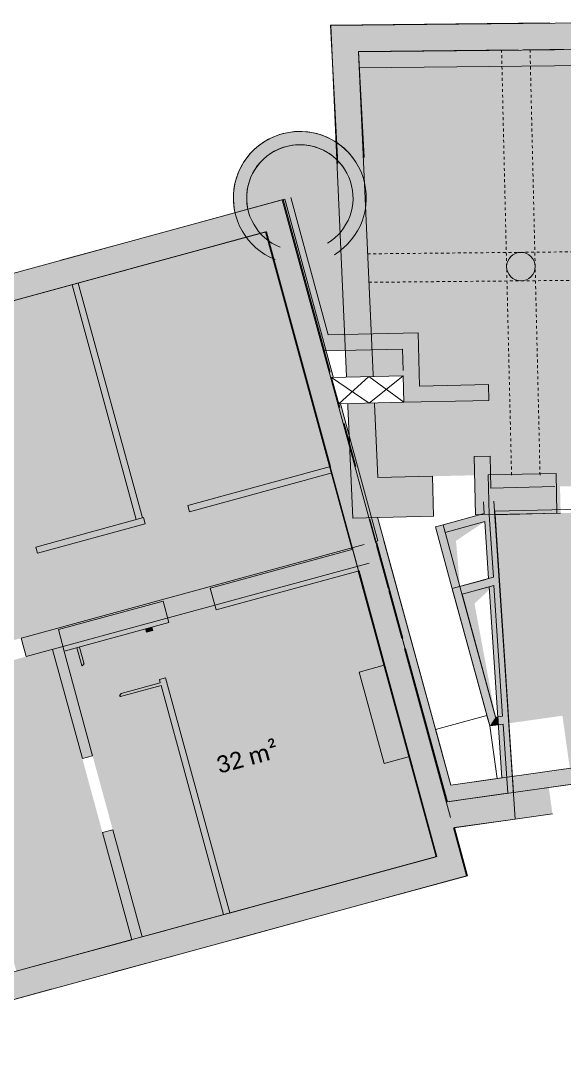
# Model space of a CAD drawing. Header units: centimetres. Extents: x 10777404 to 11746451, y 12092156 to 13482747.
# Drawn here: x 11707503 to 11708525, y 12097641 to 12099575 of the extents above; entities that cross this region are included whole.
import ezdxf

# ---------------------------------------------------------------- set-up
doc = ezdxf.new("R2010")
doc.units = ezdxf.units.CM
doc.header["$LTSCALE"] = 5
doc.linetypes.add('Lijnpatroon-1', pattern=[2.12, 1.06, -1.06])
doc.linetypes.add('Lijnpatroon-11', pattern=[1.058074951171875, 0.70538330078125, -0.352691650390625])
for name, color, linetype, lineweight in [('_Nieuw-2 aanzicht', 7, 'Continuous', 5), ('Bestaand-4 massa', 7, 'Continuous', 5), ('Lijnen-schaduw', 7, 'Lijnpatroon-11', 5), ('Maatlijnen', 7, 'Continuous', 5), ('Tekst-ruimtelabel', 7, 'Lijnpatroon-11', 13)]:
    doc.layers.add(name, color=color, linetype=linetype, lineweight=lineweight)
for name, color, linetype, lineweight, true_color in [('_Nieuw-4 massa', 7, 'Continuous', 5, 0x324a9a), ('Bestaand-1 stippelijn', 7, 'Lijnpatroon-1', 5, 0x5d5d5d), ('Oppervlakte-netto', 5, 'Continuous', 5, 0x0000ff)]:
    doc.layers.add(name, color=color, linetype=linetype, lineweight=lineweight, true_color=true_color)
doc.styles.add('Corbel', font='')
doc.styles.get('Corbel').set_extended_font_data('Corbel')

msp = doc.modelspace()

# ---------------------------------------------------------------- hatches: boundary and pattern name
at = {"layer": 'Bestaand-4 massa', "linetype": 'Continuous', "lineweight": 0, "transparency": 33554687}
h = msp.add_hatch(color=7, dxfattribs=at)
edge = h.paths.add_edge_path()
edge.add_arc((11708027.87927306, 12099241.26434587), 124.9927195913344, 301.2528207463558, 377.9703522026857)
edge.add_arc((11708027.87927246, 12099241.26434609), 124.9927200883234, 17.97035202254468, 94.68788311861249)
edge.add_arc((11708027.87927228, 12099241.26434629), 124.992719869959, 94.68788304008682, 171.4054142943114)
edge.add_arc((11708027.87927196, 12099241.26434579), 124.9927196291406, 171.4054140489642, 248.1229454779573)
edge.add_line((11707981.30496246, 12099125.27290794), (11707990.62036699, 12099148.4725467))
edge.add_arc((11708027.87927206, 12099241.26434585), 99.99271971865667, 171.4054140488695, 248.1229454774923, ccw=False)
edge.add_arc((11708027.87927232, 12099241.26434624), 99.99271991350338, 94.6878830399358, 171.4054142928537, ccw=False)
edge.add_arc((11708027.87927247, 12099241.26434608), 99.99272008409744, 17.970352022620375, 94.68788311926892, ccw=False)
edge.add_arc((11708027.87927294, 12099241.26434591), 99.9927196873756, -58.74717925372602, 17.970352203040818, ccw=False)
edge.add_line((11708079.7570304, 12099155.78193677), (11708092.72741412, 12099134.40977857))
h = msp.add_hatch(color=7, dxfattribs=at)
edge = h.paths.add_edge_path()
edge.add_arc((11708027.87927247, 12099241.26434609), 124.9927200852488, 33.47434813498102, 113.0742189595293)
edge.add_arc((11708027.87927213, 12099241.26434625), 124.9927197976833, 113.0742188487888, 192.6740898937084)
edge.add_line((11707905.93214216, 12099213.84031495), (11707930.32298872, 12099219.32544063))
edge.add_arc((11708027.8792722, 12099241.26434622), 99.99271985558087, 113.0742188488307, 192.6740898932951, ccw=False)
edge.add_arc((11708027.87927247, 12099241.26434609), 99.99272008457605, 33.47434813489298, 113.0742189597735, ccw=False)
edge.add_line((11708111.28648464, 12099296.41668989), (11708132.13980579, 12099310.20577967))
at = {"layer": 'Oppervlakte-netto', "linetype": 'Continuous', "lineweight": 0, "true_color": 0xc2d1d3, "transparency": 33554585}
msp.add_hatch(color=254, dxfattribs=at).paths.add_polyline_path([(11708252.62526109, 12098887.40990774), (11708382.59046157, 12098890.41767531), (11708387.09613317, 12098695.46877772), (11709491.9811914, 12098721.00362042), (11709449.93268514, 12099356.35217823), (11709436.99249056, 12099529.34080241), (11709046.74149094, 12099524.64082408), (11709046.71993366, 12099524.69537488), (11708137.45860236, 12099516.72478388), (11708149.34786095, 12099297.19398919), (11708099.42302709, 12099294.45337545), (11708098.45431221, 12099312.10012684), (11708083.31739221, 12099324.481886), (11708056.65621706, 12099337.0267162), (11708041.36820762, 12099340.34306579), (11708019.70709359, 12099340.92255981), (11708005.28511262, 12099338.67095784), (11707988.6898066, 12099333.25744276), (11707974.53251104, 12099325.08372435), (11707959.62488343, 12099314.33884544), (11707943.74780008, 12099295.30543636), (11707938.88502941, 12099286.85566968), (11707931.79718585, 12099268.95507946), (11707929.00941992, 12099256.2074491), (11707927.89357138, 12099242.44910228), (11707928.5262114, 12099229.97216622), (11707930.32298872, 12099219.32544063), (11708010.8536016, 12099241.87908928), (11708081.34835452, 12098983.4728448), (11708250.31159372, 12098987.38313887)])
at = {"layer": 'Oppervlakte-netto', "linetype": 'Continuous', "lineweight": 0, "true_color": 0xe5d5bc}
msp.add_hatch(color=254, dxfattribs=at).paths.add_polyline_path([(11706787.26876243, 12098449.92553926), (11706846.22288023, 12098233.82275815), (11708126.43890929, 12098583.0732682), (11707964.31508552, 12099177.35591621), (11706684.09905638, 12098828.10540619), (11706742.52679808, 12098613.93211421), (11706790.764026, 12098627.09151549), (11706835.50599036, 12098463.08494054)])
at = {"layer": 'Oppervlakte-netto', "linetype": 'Continuous', "lineweight": 0, "true_color": 0xe5d5bc, "transparency": 33554687}
for points in [[(11708394.99361576, 12098645.40498081), (11708420.97242943, 12098253.04110095), (11708521.57447581, 12098267.25388959), (11708535.56329527, 12098168.23715904), (11709543.09566453, 12098310.57864343), (11709520.30096569, 12098671.69105365)], [(11708139.90074353, 12098349.44853878), (11708186.24791373, 12098177.65885791), (11708233.55643577, 12098190.42223294), (11708284.87810077, 12098002.29704402), (11707731.11472276, 12097851.22711686), (11707582.15030058, 12098397.27253573), (11708135.91367822, 12098548.3424641), (11708187.20926558, 12098362.21191381)]]:
    msp.add_hatch(color=254, dxfattribs=at).paths.add_polyline_path(points)

# ---------------------------------------------------------------- linework, layer by layer
at = {"layer": '_Nieuw-4 massa', "transparency": 33554687}
for p, q in [((11708085.27730671, 12099566.18278707), (11708497.59506138, 12099570.19713897)), ((11708099.55273654, 12099306.13210839), (11708085.27730671, 12099566.18278707)), ((11708138.06924093, 12099516.69440299), (11708438.0680299, 12099519.61521029)), ((11708149.01616856, 12099317.27792341), (11708138.06924093, 12099516.69440299)), ((11708985.19745912, 12099524.5481226), (11708138.26769591, 12099515.85543692)), ((11708448.06845352, 12099519.71257505), (11708514.09408637, 12099520.35540481)), ((11708524.43206621, 12099520.45605604), (11708498.08184149, 12099520.19950858)), ((11708987.1825454, 12099494.56691692), (11708138.57559256, 12099485.85701697)), ((11708010.8536016, 12099241.87908928), (11708081.34835452, 12098983.4728448)), ((11707996.38243322, 12099237.93126889), (11708074.03275347, 12098953.295508)), ((11708081.34835452, 12098983.4728448), (11708250.31159372, 12098987.38313887)), ((11708250.31159372, 12098987.38313887), (11708252.62526109, 12098887.40990774)), ((11708074.03275347, 12098953.295508), (11708221.01372459, 12098956.69706932)), ((11708221.01372459, 12098956.69706932), (11708221.93919154, 12098916.70777687)), ((11708222.17055828, 12098906.71045375), (11708223.32739197, 12098856.72383819)), ((11708252.62526109, 12098887.40990774), (11708382.59046157, 12098890.41767531)), ((11708383.28362586, 12098860.42472574), (11708382.59046157, 12098890.41767531)), ((11708223.32739197, 12098856.72383819), (11708353.29163436, 12098859.73158359)), ((11708383.28362586, 12098860.42472574), (11708353.29163436, 12098859.7315836)), ((11708385.70962337, 12098755.4527555), (11708355.71763187, 12098754.75961336)), ((11708358.25916762, 12098644.78834841), (11708355.71763187, 12098754.75961336)), ((11708387.09592221, 12098695.46814305), (11708385.70962337, 12098755.4527555)), ((11708387.09592221, 12098695.46814305), (11708507.0641137, 12098698.24071685)), ((11708311.47449934, 12098136.57849196), (11708173.88789471, 12098640.91727338)), ((11708297.19582005, 12098626.54713262), (11708374.39949602, 12098647.60875243)), ((11708358.25916762, 12098644.78834841), (11708518.21668111, 12098648.48511174)), ((11708304.46205987, 12098105.28988313), (11708159.41672633, 12098636.96945299)), ((11708297.19582005, 12098626.54713262), (11708282.72465168, 12098622.59931222)), ((11708316.3709068, 12098499.26527618), (11708282.72465168, 12098622.59931222)), ((11708330.84207518, 12098503.21309658), (11708297.19582005, 12098626.54713262)), ((11708301.14364045, 12098612.07596424), (11708297.19582005, 12098626.54713262)), ((11708301.14364045, 12098612.07596424), (11708375.41069043, 12098632.3364551)), ((11708314.3969966, 12098506.50086037), (11708391.76896334, 12098527.6083909)), ((11708314.3969966, 12098506.50086037), (11708382.51204807, 12098525.08304962)), ((11708314.3969966, 12098506.50086037), (11708377.49504125, 12098523.71438046)), ((11708384.93138747, 12098247.94931872), (11708314.3969966, 12098506.50086037)), ((11708332.81598536, 12098495.97751239), (11708392.78015777, 12098512.33609357)), ((11708332.81598536, 12098495.97751239), (11708383.52324249, 12098509.81075229)), ((11708332.81598536, 12098495.97751239), (11708378.50623567, 12098508.44208313)), ((11708395.92318205, 12098264.65116517), (11708332.81598536, 12098495.97751239)), ((11709543.09566453, 12098310.57864343), (11708311.47449934, 12098136.57849196)), ((11709547.29231037, 12098280.87362427), (11708304.46205987, 12098105.28988313)), ((11708409.05677695, 12098266.50664441), (11708395.92318205, 12098264.65116517)), ((11708410.05050927, 12098251.49808122), (11708384.93138747, 12098247.94931872)), ((11708409.32607264, 12098120.10479101), (11708304.46205987, 12098105.28988313))]:
    msp.add_line(p, q, dxfattribs=at)
at = {"layer": '_Nieuw-4 massa', "color": 175, "true_color": 0x324a9a, "transparency": 33554687}
for points in [[(11708138.06924093, 12099516.69440299), (11708085.27730671, 12099566.18278707), (11708498.08184149, 12099520.19950858), (11708497.59506138, 12099570.19713897)], [(11708149.01616856, 12099317.27792341), (11708099.55273654, 12099306.13210839), (11708138.06924093, 12099516.69440299), (11708085.27730671, 12099566.18278707)], [(11708985.19745912, 12099524.5481226), (11708987.1825454, 12099494.56691692), (11708138.26769591, 12099515.85543692), (11708138.57559256, 12099485.85701697)], [(11707996.38243322, 12099237.93126889), (11708010.8536016, 12099241.87908928), (11708074.03275347, 12098953.295508), (11708081.34835452, 12098983.4728448)], [(11708074.03275347, 12098953.295508), (11708081.34835452, 12098983.4728448), (11708221.01372459, 12098956.69706932), (11708250.31159372, 12098987.38313887)], [(11708221.01372459, 12098956.69706932), (11708250.31159372, 12098987.38313887), (11708223.32739197, 12098856.72383819), (11708252.62526109, 12098887.40990774)], [(11708223.32739197, 12098856.72383819), (11708252.62526109, 12098887.40990774), (11708353.29163436, 12098859.73158359), (11708382.59046157, 12098890.41767531)], [(11708383.28362586, 12098860.42472574), (11708353.29163436, 12098859.7315836), (11708382.59046157, 12098890.41767531), (11708353.29163436, 12098859.73158359)], [(11708387.09592221, 12098695.46814305), (11708358.25916762, 12098644.78834841), (11708385.70962337, 12098755.4527555), (11708355.71763187, 12098754.75961336)], [(11708358.25916762, 12098644.78834841), (11708387.09592221, 12098695.46814305), (11708518.21668111, 12098648.48511174), (11708517.0614442, 12098698.47176423)], [(11708311.47449934, 12098136.57849196), (11708304.46205987, 12098105.28988313), (11708173.88789471, 12098640.91727338), (11708159.41672633, 12098636.96945299)], [(11708301.14364045, 12098612.07596424), (11708297.19582005, 12098626.54713262), (11708375.41069043, 12098632.3364551), (11708374.39949602, 12098647.60875243)], [(11708330.84207518, 12098503.21309658), (11708316.3709068, 12098499.26527618), (11708297.19582005, 12098626.54713262), (11708282.72465168, 12098622.59931222)], [(11708332.81598536, 12098495.97751239), (11708314.3969966, 12098506.50086037), (11708392.78015777, 12098512.33609357), (11708391.76896334, 12098527.6083909)], [(11708332.81598536, 12098495.97751239), (11708314.3969966, 12098506.50086037), (11708383.52324249, 12098509.81075229), (11708382.51204807, 12098525.08304962)], [(11708332.81598536, 12098495.97751239), (11708314.3969966, 12098506.50086037), (11708378.50623567, 12098508.44208313), (11708377.49504125, 12098523.71438046)], [(11708395.92318205, 12098264.65116517), (11708384.93138747, 12098247.94931872), (11708332.81598536, 12098495.97751239), (11708314.3969966, 12098506.50086037)], [(11709543.09566453, 12098310.57864343), (11709547.29231037, 12098280.87362427), (11708311.47449934, 12098136.57849196), (11708304.46205987, 12098105.28988313)], [(11708409.05677695, 12098266.50664441), (11708410.05050927, 12098251.49808122), (11708395.92318205, 12098264.65116517), (11708384.93138747, 12098247.94931872)]]:
    msp.add_solid(points, dxfattribs=at)
at = {"layer": 'Bestaand-1 stippelijn'}
for p, q in [((11708407.09677425, 12099519.96764021), (11708426.04692915, 12098714.65467181)), ((11708460.70329015, 12099519.96764021), (11708479.62377807, 12098715.91541095)), ((11708155.41207564, 12099136.00550686), (11709010.37277797, 12099144.31959721)), ((11708157.8305235, 12099082.42250923), (11709013.91983695, 12099090.74757479))]:
    msp.add_line(p, q, dxfattribs=at)
at = {"layer": 'Bestaand-4 massa', "transparency": 33554687}
for p, q in [((11708085.98416437, 12099565.32144474), (11709006.38238788, 12099574.76819322)), ((11708085.98416436, 12099565.32144473), (11708127.78803216, 12098639.11725492)), ((11708138.26769591, 12099515.85543692), (11709006.77854864, 12099524.76962577)), ((11708138.26769591, 12099515.85543692), (11708174.40339221, 12098715.23494229)), ((11706613.05498158, 12098860.55135258), (11707994.56422052, 12099237.43524976)), ((11707813.19721237, 12099187.95725647), (11707999.39291217, 12099238.75254542)), ((11707813.19721239, 12099187.95725643), (11707996.38243322, 12099237.93126889)), ((11707996.38243322, 12099237.93126889), (11708084.87943145, 12098913.53582083)), ((11707999.39291217, 12099238.75254542), (11708174.67613722, 12098596.23266948)), ((11707161.64761284, 12098958.38347888), (11707963.34537211, 12099177.09137266)), ((11707826.35661367, 12099139.7200285), (11707965.16358481, 12099177.58739179)), ((11707826.35661365, 12099139.72002855), (11707964.31508552, 12099177.35591621)), ((11707964.31508552, 12099177.35591621), (11708126.43890929, 12098583.0732682)), ((11707965.16358481, 12099177.58739179), (11708085.70370052, 12098735.73438404)), ((11707578.76428466, 12099124.00256624), (11707687.78041977, 12099153.74281314)), ((11707578.76428467, 12099124.00256621), (11707687.78041978, 12099153.7428131)), ((11707591.92368594, 12099075.76533832), (11707700.93982105, 12099105.50558521)), ((11707591.92368595, 12099075.76533828), (11707700.93982106, 12099105.50558517)), ((11707599.6416424, 12099077.87084252), (11707720.18175813, 12098636.01783472)), ((11707611.2185771, 12099081.02909883), (11707731.75869284, 12098639.17609103)), ((11708087.59110095, 12098903.59589904), (11708103.06387919, 12098846.87873427)), ((11708111.19889788, 12098817.05893151), (11708133.24020652, 12098736.26409851)), ((11708085.70370052, 12098735.73438403), (11707817.13858627, 12098662.4682313)), ((11708088.86195683, 12098724.15744933), (11707820.29684258, 12098650.8912966)), ((11708174.40339221, 12098715.23494229), (11708277.25137073, 12098717.65510091)), ((11708279.01573855, 12098642.67585707), (11708277.25137073, 12098717.65510091)), ((11708382.2223121, 12098720.12521585), (11708509.60720018, 12098723.12276272)), ((11708383.98667992, 12098645.14597202), (11708382.2223121, 12098720.12521585)), ((11708511.37156799, 12098648.14351888), (11708509.60720018, 12098723.12276272)), ((11707817.13858627, 12098662.4682313), (11707820.29684258, 12098650.8912966)), ((11708374.39949602, 12098647.60875243), (11708372.93649764, 12098669.70474679)), ((11708127.78803216, 12098639.11725492), (11708279.01573855, 12098642.67585707)), ((11708383.98667992, 12098645.14597202), (11708391.76896334, 12098527.6083909)), ((11708394.99361576, 12098645.40498081), (11708511.37156799, 12098648.14351888)), ((11708394.99361576, 12098645.40498081), (11708429.58477616, 12098122.96688658)), ((11707734.17055424, 12098639.8340611), (11707531.57419696, 12098584.56457572)), ((11707737.32881054, 12098628.25712639), (11707534.73245327, 12098572.98764101)), ((11707734.17055424, 12098639.8340611), (11707737.32881054, 12098628.25712639)), ((11708382.51204807, 12098525.08304962), (11708375.41069043, 12098632.3364551)), ((11707503.69149332, 12098413.18408722), (11708148.62803414, 12098589.1265928)), ((11707531.57419696, 12098584.56457572), (11707534.73245327, 12098572.98764101)), ((11708126.4389093, 12098583.0732682), (11708284.87810074, 12098002.29704396)), ((11708174.67613722, 12098596.23266948), (11708170.81715899, 12098595.17991738)), ((11708170.81715899, 12098595.17991738), (11708304.46205987, 12098105.28988313)), ((11708171.9529498, 12098587.19741733), (11708193.79755593, 12098507.12361897)), ((11708172.45522233, 12098592.5171593), (11708221.46231769, 12098412.87627909)), ((11707859.5118584, 12098507.14435735), (11708128.07697265, 12098580.41051007)), ((11707513.16626225, 12098378.45328311), (11708158.10280307, 12098554.39578869)), ((11707870.56575548, 12098466.62508589), (11708139.13086973, 12098539.89123861)), ((11707870.56575548, 12098466.62508589), (11707859.5118584, 12098507.14435735)), ((11708392.78015777, 12098512.33609357), (11708409.05677695, 12098266.50664441)), ((11708195.11349606, 12098502.29989618), (11708219.64410504, 12098412.38025992)), ((11707573.94746909, 12098429.24070177), (11707770.75535902, 12098482.93105899)), ((11707781.8092561, 12098442.41178754), (11707770.75535902, 12098482.93105899)), ((11707585.00136616, 12098388.72143031), (11707573.94746909, 12098429.24070177)), ((11707585.00136616, 12098388.72143031), (11707781.8092561, 12098442.41178754)), ((11707737.91337867, 12098430.43673241), (11707739.62410083, 12098424.16589277)), ((11707739.62410083, 12098424.16589277), (11707751.20103554, 12098427.32414908)), ((11707749.49031337, 12098433.59498871), (11707751.20103554, 12098427.32414908)), ((11707513.16626225, 12098378.45328311), (11707503.69149332, 12098413.18408722)), ((11707562.85540941, 12098392.00877522), (11707618.91445854, 12098186.5181855)), ((11707582.15030058, 12098397.27253573), (11707638.2093497, 12098191.78194601)), ((11707608.63760784, 12098395.16953697), (11707617.84918874, 12098361.40347742)), ((11707613.46133063, 12098396.4854771), (11707622.24211158, 12098364.29856197)), ((11707617.84918874, 12098361.40347742), (11707618.48981267, 12098360.89414216)), ((11707618.48981267, 12098360.89414216), (11707621.60148765, 12098364.80789723)), ((11707622.24211159, 12098364.29856197), (11707621.60148765, 12098364.80789723)), ((11708139.21369001, 12098349.11843666), (11708186.4497617, 12098362.14738639)), ((11708139.21369001, 12098349.11843666), (11708186.4497617, 12098362.14738639)), ((11708186.4497617, 12098362.14738639), (11708233.76130346, 12098190.62079179)), ((11708186.4497617, 12098362.14738639), (11708233.76130346, 12098190.62079179)), ((11707763.83739919, 12098335.40939339), (11707775.41433389, 12098338.5676497)), ((11707763.83739919, 12098335.40939339), (11707765.54812136, 12098329.13855376)), ((11707775.41433389, 12098338.5676497), (11707896.08604365, 12097896.23226962)), ((11708139.21369001, 12098349.11843666), (11708186.52523176, 12098177.59184206)), ((11708139.21369001, 12098349.11843666), (11708186.52523176, 12098177.59184206)), ((11707690.64924138, 12098303.52297695), (11707766.86406149, 12098324.31483097)), ((11707691.77766658, 12098309.01353707), (11707765.54812136, 12098329.13855376)), ((11707766.86406149, 12098324.31483097), (11707884.50910894, 12097893.07401331)), ((11707688.93740405, 12098304.88399247), (11707692.04907903, 12098308.79774754)), ((11707688.93740405, 12098304.88399247), (11707690.64924138, 12098303.52297695)), ((11707692.04907903, 12098308.79774754), (11707691.77766658, 12098309.01353707)), ((11708410.05050927, 12098251.49808122), (11708418.662856, 12098121.42386685)), ((11707618.91445854, 12098186.5181855), (11707638.2093497, 12098191.78194601)), ((11708186.52523176, 12098177.59184206), (11708233.76130346, 12098190.62079179)), ((11708186.52523176, 12098177.59184206), (11708233.76130346, 12098190.62079179)), ((11708304.46205987, 12098105.28988313), (11708418.662856, 12098121.42386685)), ((11708305.3398749, 12098105.4138985), (11708409.32607264, 12098120.10479101)), ((11708429.58477616, 12098122.96688658), (11708495.84954619, 12098132.32859646)), ((11708317.72657691, 12098056.66734188), (11708502.84395591, 12098082.82023118)), ((11708318.60439193, 12098056.79135725), (11708432.49655036, 12098072.88173745)), ((11707656.81353423, 12098047.59496907), (11707676.1084254, 12098052.85872959)), ((11707656.81353423, 12098047.59496907), (11707711.81983159, 12097845.96335635)), ((11707676.1084254, 12098052.85872959), (11707731.11472276, 12097851.22711686)), ((11708316.72335974, 12098056.52561004), (11708341.44603831, 12097965.90192166)), ((11708317.72657691, 12098056.66734188), (11708342.41575172, 12097966.16646521)), ((11708318.60439193, 12098056.79135725), (11708343.26425096, 12097966.39794077)), ((11707731.11472276, 12097851.22711686), (11708283.90838734, 12098002.0325004)), ((11708133.41320506, 12097960.97652388), (11708285.72659999, 12098002.52851952)), ((11708133.41320505, 12097960.97652393), (11708284.87810074, 12098002.29704396)), ((11706959.93679937, 12097589.01802447), (11708341.44603831, 12097965.90192166)), ((11708146.57260634, 12097912.73929596), (11708343.26425096, 12097966.39794077)), ((11708146.57260633, 12097912.739296), (11708342.41575172, 12097966.16646521)), ((11707892.57931405, 12097895.27561303), (11708016.67911347, 12097929.13077283)), ((11707895.47354773, 12097896.06517707), (11708013.78487981, 12097928.34120871)), ((11707905.73871532, 12097847.0383851), (11708029.83851475, 12097880.8935449)), ((11707908.63294901, 12097847.82794914), (11708026.94428109, 12097880.10398078)), ((11707731.11472276, 12097851.22711686), (11707775.84522247, 12097863.42986193)), ((11707731.11472277, 12097851.22711683), (11707775.84522248, 12097863.4298619)), ((11707494.75230733, 12097786.74605096), (11707711.81983159, 12097845.96335635)), ((11707661.65311595, 12097832.2775794), (11707711.81983159, 12097845.96335635)), ((11707666.47683874, 12097833.59351949), (11707711.8198316, 12097845.96335632)), ((11707674.81251723, 12097784.04035147), (11707789.00462375, 12097815.192634)), ((11707679.63624002, 12097785.35629157), (11707789.00462376, 12097815.19263397)), ((11707494.75230733, 12097786.74605096), (11707547.81325804, 12097801.22139237)), ((11707494.75230734, 12097786.74605094), (11707546.84851349, 12097800.95820432)), ((11707421.08469834, 12097714.82190073), (11707560.97265933, 12097752.98416444)), ((11707423.97893202, 12097715.61146479), (11707560.00791477, 12097752.72097639))]:
    msp.add_line(p, q, dxfattribs=at)
at = {"layer": 'Bestaand-4 massa'}
for points in [[(11707964.31508552, 12099177.35591621), (11707964.31508552, 12099177.35591621), (11706684.09905638, 12098828.10540619), (11706684.09905638, 12098828.10540619), (11707964.31508552, 12099177.35591621)], [(11708443.5, 12099138.8070263), (11708448.72905622, 12099138.29200922), (11708453.75716275, 12099136.76674978), (11708458.39109226, 12099134.28986285), (11708462.45276545, 12099130.95653381), (11708465.78609449, 12099126.89486062), (11708468.26298142, 12099122.2609311), (11708469.78824086, 12099117.23282458), (11708470.30325795, 12099112.00376835), (11708469.78824086, 12099106.77471213), (11708468.26298142, 12099101.7466056), (11708465.78609449, 12099097.11267609), (11708462.45276545, 12099093.0510029), (11708458.39109226, 12099089.71767386), (11708453.75716275, 12099087.24078693), (11708448.72905622, 12099085.71552749), (11708443.5, 12099085.20051041), (11708438.27094378, 12099085.71552749), (11708433.24283725, 12099087.24078693), (11708428.60890774, 12099089.71767386), (11708424.54723455, 12099093.0510029), (11708421.21390551, 12099097.11267609), (11708418.73701858, 12099101.7466056), (11708417.21175914, 12099106.77471213), (11708416.69674205, 12099112.00376835), (11708417.21175914, 12099117.23282458), (11708418.73701858, 12099122.2609311), (11708421.21390551, 12099126.89486062), (11708424.54723455, 12099130.95653381), (11708428.60890774, 12099134.28986285), (11708433.24283725, 12099136.76674978), (11708438.27094378, 12099138.29200922), (11708443.5, 12099138.8070263)], [(11708443.5, 12099138.8070263), (11708448.72905622, 12099138.29200922), (11708453.75716275, 12099136.76674978), (11708458.39109226, 12099134.28986285), (11708462.45276545, 12099130.95653381), (11708465.78609449, 12099126.89486062), (11708468.26298142, 12099122.2609311), (11708469.78824086, 12099117.23282458), (11708470.30325795, 12099112.00376835), (11708469.78824086, 12099106.77471213), (11708468.26298142, 12099101.7466056), (11708465.78609449, 12099097.11267609), (11708462.45276545, 12099093.0510029), (11708458.39109226, 12099089.71767386), (11708453.75716275, 12099087.24078693), (11708448.72905622, 12099085.71552749), (11708443.5, 12099085.20051041), (11708438.27094378, 12099085.71552749), (11708433.24283725, 12099087.24078693), (11708428.60890774, 12099089.71767386), (11708424.54723455, 12099093.0510029), (11708421.21390551, 12099097.11267609), (11708418.73701858, 12099101.7466056), (11708417.21175914, 12099106.77471213), (11708416.69674205, 12099112.00376835), (11708417.21175914, 12099117.23282458), (11708418.73701858, 12099122.2609311), (11708421.21390551, 12099126.89486062), (11708424.54723455, 12099130.95653381), (11708428.60890774, 12099134.28986285), (11708433.24283725, 12099136.76674978), (11708438.27094378, 12099138.29200922), (11708443.5, 12099138.8070263)], [(11708418.73701858, 12099122.2609311), (11708418.73701858, 12099122.2609311), (11708421.21390551, 12099126.89486062), (11708421.21390551, 12099126.89486062), (11708418.73701858, 12099122.2609311)], [(11708421.21390551, 12099126.89486062), (11708421.21390551, 12099126.89486062), (11708424.54723455, 12099130.95653381), (11708424.54723455, 12099130.95653381), (11708421.21390551, 12099126.89486062)], [(11708424.54723455, 12099130.95653381), (11708424.54723455, 12099130.95653381), (11708428.60890774, 12099134.28986285), (11708428.60890774, 12099134.28986285), (11708424.54723455, 12099130.95653381)], [(11708428.60890774, 12099134.28986285), (11708428.60890774, 12099134.28986285), (11708433.24283725, 12099136.76674978), (11708433.24283725, 12099136.76674978), (11708428.60890774, 12099134.28986285)], [(11708433.24283725, 12099136.76674978), (11708433.24283725, 12099136.76674978), (11708438.27094378, 12099138.29200922), (11708438.27094378, 12099138.29200922), (11708433.24283725, 12099136.76674978)], [(11708438.27094378, 12099138.29200922), (11708438.27094378, 12099138.29200922), (11708443.5, 12099138.8070263), (11708443.5, 12099138.8070263), (11708438.27094378, 12099138.29200922)], [(11708443.5, 12099138.8070263), (11708443.5, 12099138.8070263), (11708448.72905622, 12099138.29200922), (11708448.72905622, 12099138.29200922), (11708443.5, 12099138.8070263)], [(11708448.72905622, 12099138.29200922), (11708448.72905622, 12099138.29200922), (11708453.75716275, 12099136.76674978), (11708453.75716275, 12099136.76674978), (11708448.72905622, 12099138.29200922)], [(11708453.75716275, 12099136.76674978), (11708453.75716275, 12099136.76674978), (11708458.39109226, 12099134.28986285), (11708458.39109226, 12099134.28986285), (11708453.75716275, 12099136.76674978)], [(11708458.39109226, 12099134.28986285), (11708458.39109226, 12099134.28986285), (11708462.45276545, 12099130.95653381), (11708462.45276545, 12099130.95653381), (11708458.39109226, 12099134.28986285)], [(11708462.45276545, 12099130.95653381), (11708462.45276545, 12099130.95653381), (11708465.78609449, 12099126.89486062), (11708465.78609449, 12099126.89486062), (11708462.45276545, 12099130.95653381)], [(11708465.78609449, 12099126.89486062), (11708465.78609449, 12099126.89486062), (11708468.26298142, 12099122.2609311), (11708468.26298142, 12099122.2609311), (11708465.78609449, 12099126.89486062)], [(11708416.69674205, 12099112.00376835), (11708416.69674205, 12099112.00376835), (11708417.21175914, 12099117.23282458), (11708417.21175914, 12099117.23282458), (11708416.69674205, 12099112.00376835)], [(11708417.21175914, 12099106.77471213), (11708417.21175914, 12099106.77471213), (11708416.69674205, 12099112.00376835), (11708416.69674205, 12099112.00376835), (11708417.21175914, 12099106.77471213)], [(11708417.21175914, 12099117.23282458), (11708417.21175914, 12099117.23282458), (11708418.73701858, 12099122.2609311), (11708418.73701858, 12099122.2609311), (11708417.21175914, 12099117.23282458)], [(11708418.73701858, 12099101.7466056), (11708418.73701858, 12099101.7466056), (11708417.21175914, 12099106.77471213), (11708417.21175914, 12099106.77471213), (11708418.73701858, 12099101.7466056)], [(11708468.26298142, 12099122.2609311), (11708468.26298142, 12099122.2609311), (11708469.78824086, 12099117.23282458), (11708469.78824086, 12099117.23282458), (11708468.26298142, 12099122.2609311)], [(11708469.78824086, 12099106.77471213), (11708469.78824086, 12099106.77471213), (11708468.26298142, 12099101.7466056), (11708468.26298142, 12099101.7466056), (11708469.78824086, 12099106.77471213)], [(11708469.78824086, 12099117.23282458), (11708469.78824086, 12099117.23282458), (11708470.30325795, 12099112.00376835), (11708470.30325795, 12099112.00376835), (11708469.78824086, 12099117.23282458)], [(11708470.30325795, 12099112.00376835), (11708470.30325795, 12099112.00376835), (11708469.78824086, 12099106.77471213), (11708469.78824086, 12099106.77471213), (11708470.30325795, 12099112.00376835)], [(11708421.21390551, 12099097.11267609), (11708421.21390551, 12099097.11267609), (11708418.73701858, 12099101.7466056), (11708418.73701858, 12099101.7466056), (11708421.21390551, 12099097.11267609)], [(11708424.54723455, 12099093.0510029), (11708424.54723455, 12099093.0510029), (11708421.21390551, 12099097.11267609), (11708421.21390551, 12099097.11267609), (11708424.54723455, 12099093.0510029)], [(11708428.60890774, 12099089.71767386), (11708428.60890774, 12099089.71767386), (11708424.54723455, 12099093.0510029), (11708424.54723455, 12099093.0510029), (11708428.60890774, 12099089.71767386)], [(11708433.24283725, 12099087.24078693), (11708433.24283725, 12099087.24078693), (11708428.60890774, 12099089.71767386), (11708428.60890774, 12099089.71767386), (11708433.24283725, 12099087.24078693)], [(11708438.27094378, 12099085.71552749), (11708438.27094378, 12099085.71552749), (11708433.24283725, 12099087.24078693), (11708433.24283725, 12099087.24078693), (11708438.27094378, 12099085.71552749)], [(11708443.5, 12099085.20051041), (11708443.5, 12099085.20051041), (11708438.27094378, 12099085.71552749), (11708438.27094378, 12099085.71552749), (11708443.5, 12099085.20051041)], [(11708448.72905622, 12099085.71552749), (11708448.72905622, 12099085.71552749), (11708443.5, 12099085.20051041), (11708443.5, 12099085.20051041), (11708448.72905622, 12099085.71552749)], [(11708453.75716275, 12099087.24078693), (11708453.75716275, 12099087.24078693), (11708448.72905622, 12099085.71552749), (11708448.72905622, 12099085.71552749), (11708453.75716275, 12099087.24078693)], [(11708458.39109226, 12099089.71767386), (11708458.39109226, 12099089.71767386), (11708453.75716275, 12099087.24078693), (11708453.75716275, 12099087.24078693), (11708458.39109226, 12099089.71767386)], [(11708462.45276545, 12099093.0510029), (11708462.45276545, 12099093.0510029), (11708458.39109226, 12099089.71767386), (11708458.39109226, 12099089.71767386), (11708462.45276545, 12099093.0510029)], [(11708465.78609449, 12099097.11267609), (11708465.78609449, 12099097.11267609), (11708462.45276545, 12099093.0510029), (11708462.45276545, 12099093.0510029), (11708465.78609449, 12099097.11267609)], [(11708468.26298142, 12099101.7466056), (11708468.26298142, 12099101.7466056), (11708465.78609449, 12099097.11267609), (11708465.78609449, 12099097.11267609), (11708468.26298142, 12099101.7466056)], [(11708394.54519399, 12098652.17759591), (11708394.54519399, 12098652.17759591), (11709519.38792618, 12098678.17373242), (11709519.38792618, 12098678.17373242), (11708394.54519399, 12098652.17759591)], [(11709545.70838877, 12098280.64985205), (11709545.70838877, 12098280.64985205), (11708429.58477616, 12098122.96688658), (11708429.58477616, 12098122.96688658), (11709545.70838877, 12098280.64985205)], [(11707004.66207161, 12097653.04653394), (11707004.66207161, 12097653.04653394), (11708284.87810074, 12098002.29704396), (11708284.87810074, 12098002.29704396), (11707004.66207161, 12097653.04653394)]]:
    msp.add_lwpolyline(points, dxfattribs=at)
at = {"layer": 'Bestaand-4 massa', "transparency": 33554687}
for centre, radius, start, end in [((11708027.87927247, 12099241.26434609), 124.9927200875605, 301.2528209263146, 248.1229453117562), ((11708027.87927247, 12099241.26434608), 124.9927200866921, 33.4743481353624, 192.6740897830923), ((11708027.87927247, 12099241.26434608), 99.99272008533426, 301.2528209269939, 248.1229453108914), ((11708027.87927247, 12099241.26434608), 99.99272008560847, 33.47434813501368, 192.674089783446)]:
    msp.add_arc(centre, radius, start, end, dxfattribs=at)
at = {"layer": 'Bestaand-4 massa', "color": 7, "transparency": 33554687}
for points in [[(11708138.26769591, 12099515.85543692), (11708085.98416437, 12099565.32144474), (11709006.89554896, 12099524.77082664), (11709006.38238788, 12099574.76819322)], [(11708085.98416436, 12099565.32144473), (11708138.26769591, 12099515.85543692), (11708127.78803216, 12098639.11725492), (11708174.40339221, 12098715.23494229)], [(11706684.09905637, 12098828.10540619), (11706613.05498158, 12098860.55135258), (11707963.34537211, 12099177.09137266), (11707994.56422052, 12099237.43524976)], [(11707826.35661365, 12099139.72002855), (11707813.19721237, 12099187.95725647), (11707964.31508552, 12099177.35591621), (11707999.39291217, 12099238.75254542)], [(11707826.35661367, 12099139.7200285), (11707813.19721239, 12099187.95725643), (11707965.16358481, 12099177.58739179), (11707996.38243322, 12099237.93126889)], [(11707964.31508552, 12099177.35591621), (11707999.39291217, 12099238.75254542), (11708126.43890929, 12098583.0732682), (11708174.67613722, 12098596.23266948)], [(11707965.16358481, 12099177.58739179), (11707996.38243322, 12099237.93126889), (11708088.86195682, 12098724.15744934), (11708133.24020652, 12098736.26409851)], [(11707591.92368594, 12099075.76533832), (11707578.76428466, 12099124.00256624), (11707700.93982105, 12099105.50558521), (11707687.78041977, 12099153.74281314)], [(11707591.92368595, 12099075.76533828), (11707578.76428467, 12099124.00256621), (11707700.93982106, 12099105.50558517), (11707687.78041978, 12099153.7428131)], [(11707599.6416424, 12099077.87084252), (11707611.2185771, 12099081.02909883), (11707720.18175813, 12098636.01783472), (11707731.75869284, 12098639.17609103)], [(11708085.70370052, 12098735.73438403), (11708088.86195683, 12098724.15744933), (11707817.13858627, 12098662.4682313), (11707820.29684258, 12098650.8912966)], [(11708127.78803216, 12098639.11725492), (11708174.40339221, 12098715.23494229), (11708279.01573855, 12098642.67585707), (11708277.25137073, 12098717.65510091)], [(11708383.98667992, 12098645.14597202), (11708382.2223121, 12098720.12521585), (11708511.37156799, 12098648.14351888), (11708509.60720018, 12098723.12276272)], [(11708383.98667992, 12098645.14597202), (11708394.99361576, 12098645.40498081), (11708418.662856, 12098121.42386685), (11708429.58477616, 12098122.96688658)], [(11707734.17055424, 12098639.8340611), (11707737.32881054, 12098628.25712639), (11707531.57419696, 12098584.56457572), (11707534.73245327, 12098572.98764101)], [(11707513.16626225, 12098378.45328311), (11707503.69149332, 12098413.18408722), (11708158.10280307, 12098554.39578869), (11708148.62803414, 12098589.1265928)], [(11708126.4389093, 12098583.0732682), (11708170.81715899, 12098595.17991738), (11708284.87810074, 12098002.29704396), (11708342.41575172, 12097966.16646521)], [(11707870.56575548, 12098466.62508589), (11707859.5118584, 12098507.14435735), (11708139.13086973, 12098539.89123861), (11708128.07697265, 12098580.41051007)], [(11707585.00136616, 12098388.72143031), (11707573.94746909, 12098429.24070177), (11707781.8092561, 12098442.41178754), (11707770.75535902, 12098482.93105899)], [(11707737.91337867, 12098430.43673241), (11707749.49031337, 12098433.59498871), (11707739.62410083, 12098424.16589277), (11707751.20103554, 12098427.32414908)], [(11707562.85540941, 12098392.00877522), (11707582.15030058, 12098397.27253573), (11707618.91445854, 12098186.5181855), (11707638.2093497, 12098191.78194601)], [(11707608.63760784, 12098395.16953697), (11707613.46133063, 12098396.4854771), (11707617.84918874, 12098361.40347742), (11707622.24211158, 12098364.29856197)], [(11707617.84918874, 12098361.40347742), (11707622.24211159, 12098364.29856197), (11707618.48981267, 12098360.89414216), (11707621.60148765, 12098364.80789723)], [(11708139.21369001, 12098349.11843666), (11708186.4497617, 12098362.14738639), (11708186.52523176, 12098177.59184206), (11708233.76130346, 12098190.62079179)], [(11708139.21369001, 12098349.11843666), (11708186.4497617, 12098362.14738639), (11708186.52523176, 12098177.59184206), (11708233.76130346, 12098190.62079179)], [(11707763.83739919, 12098335.40939339), (11707775.41433389, 12098338.5676497), (11707884.50910894, 12097893.07401331), (11707896.08604365, 12097896.23226962)], [(11707690.64924138, 12098303.52297695), (11707691.77766658, 12098309.01353707), (11707766.86406149, 12098324.31483097), (11707765.54812136, 12098329.13855376)], [(11707688.93740405, 12098304.88399247), (11707692.04907903, 12098308.79774754), (11707690.64924138, 12098303.52297695), (11707691.77766658, 12098309.01353707)], [(11708317.72657691, 12098056.66734188), (11708304.46205987, 12098105.28988313), (11708502.84395591, 12098082.82023118), (11708495.84954619, 12098132.32859646)], [(11708318.60439193, 12098056.79135725), (11708305.3398749, 12098105.4138985), (11708432.49655036, 12098072.88173745), (11708409.32607264, 12098120.10479101)], [(11707656.81353423, 12098047.59496907), (11707676.1084254, 12098052.85872959), (11707711.81983159, 12097845.96335635), (11707731.11472276, 12097851.22711686)], [(11706959.93679937, 12097589.01802447), (11707004.6620716, 12097653.04653393), (11708341.44603831, 12097965.90192166), (11708283.90838734, 12098002.0325004)], [(11708146.57260634, 12097912.73929596), (11708133.41320506, 12097960.97652388), (11708343.26425096, 12097966.39794077), (11708285.72659999, 12098002.52851952)], [(11708146.57260633, 12097912.739296), (11708133.41320505, 12097960.97652393), (11708342.41575172, 12097966.16646521), (11708284.87810074, 12098002.29704396)], [(11707905.73871532, 12097847.0383851), (11707892.57931405, 12097895.27561303), (11708029.83851475, 12097880.8935449), (11708016.67911347, 12097929.13077283)], [(11707908.63294901, 12097847.82794914), (11707895.47354773, 12097896.06517707), (11708026.94428109, 12097880.10398078), (11708013.78487981, 12097928.34120871)], [(11707674.81251723, 12097784.04035147), (11707661.65311595, 12097832.2775794), (11707789.00462375, 12097815.192634), (11707775.84522247, 12097863.42986193)], [(11707679.63624002, 12097785.35629157), (11707666.47683874, 12097833.59351949), (11707789.00462376, 12097815.19263397), (11707775.84522248, 12097863.4298619)], [(11707421.08469834, 12097714.82190073), (11707407.92529706, 12097763.05912865), (11707560.97265933, 12097752.98416444), (11707547.81325804, 12097801.22139237)], [(11707423.97893202, 12097715.61146479), (11707410.81953074, 12097763.84869271), (11707560.00791477, 12097752.72097639), (11707546.84851349, 12097800.95820432)]]:
    msp.add_solid(points, dxfattribs=at)
at = {"layer": 'Lijnen-schaduw', "color": 7}
msp.add_solid([(11708301.14364045, 12098612.07596424), (11708328.86816498, 12098510.44868076), (11708375.41069043, 12098632.3364551), (11708321.45670883, 12098596.13986749)], dxfattribs=at)
at = {"layer": 'Oppervlakte-netto', "color": 254, "true_color": 0xe5d5bc, "transparency": 33554687}
for points in [[(11708138.57559256, 12099485.85701697), (11708987.1825454, 12099494.56691692), (11708174.40339221, 12098715.23494229), (11709037.43827018, 12098735.54337548)], [(11707494.752307, 12097786.7460522), (11707711.81982847, 12097845.9633555), (11707345.78788794, 12098332.79147192), (11707562.85540941, 12098392.00877522)]]:
    msp.add_solid(points, dxfattribs=at)

# ---------------------------------------------------------------- texts
at = {"layer": 'Tekst-ruimtelabel', "insert": (11707913.50634523, 12098245.92333809), "char_height": 22.96730324074074, "attachment_point": 2, "rotation": 15.25931274446187, "line_spacing_factor": 1.119614457831325, "style": 'Corbel'}
msp.add_mtext('\\P{\\H1.4x;32 }{\\H1.4x;m²} ', dxfattribs=at)

# ---------------------------------------------------------------- next in the draw order: wipeouts: each hides what was drawn before it
at = {"color": 255, "transparency": 33554687}
for points, layer in [([(11708311.47449934, 12098136.57849196), (11708398.920207098, 12098148.93258819), (11708384.931387642, 12098247.949318746), (11708379.57784519, 12098267.573314793), (11708282.931085149, 12098241.207506554)], '_Nieuw-2 aanzicht'), ([(11708087.59110095, 12098903.595899042), (11708101.149448432, 12098853.89629008), (11708223.32739197, 12098856.723838191), (11708222.170558287, 12098906.710453758)], 'Maatlijnen')]:
    msp.add_wipeout(points, dxfattribs=at).dxf.layer = layer

# ---------------------------------------------------------------- next in the draw order: linework, layer by layer
at = {"layer": '_Nieuw-2 aanzicht', "flags": 128}
msp.add_lwpolyline([(11708311.47449934, 12098136.57849196), (11708398.9202071, 12098148.93258819), (11708384.93138764, 12098247.94931875), (11708379.57784519, 12098267.57331479), (11708282.93108515, 12098241.20750655)], close=True, dxfattribs=at)
at = {"layer": '_Nieuw-4 massa', "transparency": 33554687}
for p, q in [((11708304.46205987, 12098105.28988313), (11708171.60672309, 12098592.28568363)), ((11708311.47449934, 12098136.57849196), (11708186.07789146, 12098596.23350401)), ((11708383.19170057, 12098254.32633176), (11708314.3969966, 12098506.50086037)), ((11708384.93138747, 12098247.94931872), (11708316.37090679, 12098499.26527618)), ((11708395.92318205, 12098264.65116517), (11708330.84207517, 12098503.21309657)), ((11708397.66286895, 12098258.27415214), (11708332.81598536, 12098495.97751239)), ((11708401.16516169, 12098265.39173807), (11708395.92318205, 12098264.65116517)), ((11708402.15889401, 12098250.38317487), (11708384.93138747, 12098247.94931872)), ((11708407.33860802, 12098150.12191741), (11708311.47449934, 12098136.57849196))]:
    msp.add_line(p, q, dxfattribs=at)
at = {"layer": '_Nieuw-4 massa', "color": 175, "true_color": 0x324a9a, "transparency": 33554687}
for points in [[(11708311.47449934, 12098136.57849196), (11708304.46205987, 12098105.28988313), (11708186.07789146, 12098596.23350401), (11708171.60672309, 12098592.28568363)], [(11708397.66286895, 12098258.27415214), (11708383.19170057, 12098254.32633176), (11708332.81598536, 12098495.97751239), (11708314.3969966, 12098506.50086037)], [(11708395.92318205, 12098264.65116517), (11708384.93138747, 12098247.94931872), (11708330.84207517, 12098503.21309657), (11708316.37090679, 12098499.26527618)], [(11708401.16516169, 12098265.39173807), (11708402.15889401, 12098250.38317487), (11708395.92318205, 12098264.65116517), (11708384.93138747, 12098247.94931872)], [(11708407.33860802, 12098150.12191741), (11708409.32607264, 12098120.10479101), (11708311.47449934, 12098136.57849196), (11708304.46205987, 12098105.28988313)]]:
    msp.add_solid(points, dxfattribs=at)
at = {"layer": 'Bestaand-4 massa', "transparency": 33554687}
for p, q in [((11707994.56422052, 12099237.43524976), (11708170.63700967, 12098592.02114012)), ((11707963.34537211, 12099177.09137266), (11708126.25875998, 12098579.91449095)), ((11708432.49655036, 12098072.88173745), (11708392.89280226, 12098671.02607412)), ((11708137.31265705, 12098539.39521949), (11708283.90838734, 12098002.0325004)), ((11708139.13086973, 12098539.89123861), (11708285.72659999, 12098002.52851952)), ((11708407.33860802, 12098150.12191741), (11708383.5232425, 12098509.81075229)), ((11708224.94865599, 12098392.93584692), (11708311.41755293, 12098075.97462654)), ((11708226.76686864, 12098393.43186609), (11708305.3398749, 12098105.4138985))]:
    msp.add_line(p, q, dxfattribs=at)
at = {"layer": 'Bestaand-4 massa'}
for points in [[(11708284.87810074, 12098002.29704396), (11707964.31508552, 12099177.35591621), (11706684.09905638, 12098828.10540619), (11706787.26876243, 12098449.92553927), (11707086.33957557, 12098531.51382721), (11707103.70998526, 12098467.84068635), (11706804.63917212, 12098386.25239841), (11707004.66207161, 12097653.04653394), (11708284.87810074, 12098002.29704396)], [(11708284.87810074, 12098002.29704396), (11707964.31508552, 12099177.35591621), (11706684.09905638, 12098828.10540619), (11706787.26876243, 12098449.92553927), (11707086.33957557, 12098531.51382721), (11707103.70998526, 12098467.84068635), (11706804.63917212, 12098386.25239841), (11707004.66207161, 12097653.04653394), (11708284.87810074, 12098002.29704396)], [(11708284.87810074, 12098002.29704396), (11708284.87810074, 12098002.29704396), (11707964.31508552, 12099177.35591621), (11707964.31508552, 12099177.35591621), (11708284.87810074, 12098002.29704396)], [(11708429.58477616, 12098122.96688658), (11708394.54519399, 12098652.17759591), (11709519.38792618, 12098678.17373242), (11709545.70838877, 12098280.64985205), (11708429.58477616, 12098122.96688658)], [(11708429.58477616, 12098122.96688658), (11708394.54519399, 12098652.17759591), (11709519.38792618, 12098678.17373242), (11709545.70838877, 12098280.64985205), (11708429.58477616, 12098122.96688658)], [(11708429.58477616, 12098122.96688658), (11708429.58477616, 12098122.96688658), (11708394.54519399, 12098652.17759591), (11708394.54519399, 12098652.17759591), (11708429.58477616, 12098122.96688658)]]:
    msp.add_lwpolyline(points, dxfattribs=at)
at = {"layer": 'Bestaand-4 massa', "color": 7, "transparency": 33554687}
for points in [[(11707963.34537211, 12099177.09137266), (11707994.56422052, 12099237.43524976), (11708283.90838734, 12098002.0325004), (11708341.44603831, 12097965.90192166)], [(11708432.49655036, 12098072.88173745), (11708409.32607264, 12098120.10479101), (11708392.89280226, 12098671.02607412), (11708372.93649764, 12098669.70474679)], [(11708128.07697264, 12098580.41051012), (11708172.45522233, 12098592.5171593), (11708285.72659999, 12098002.52851952), (11708343.26425096, 12097966.39794077)]]:
    msp.add_solid(points, dxfattribs=at)
at = {"layer": 'Lijnen-schaduw', "color": 7}
msp.add_solid([(11708332.81598536, 12098495.97751239), (11708395.92318205, 12098264.65116517), (11708392.78015777, 12098512.33609357), (11708356.27475697, 12098478.22524303)], dxfattribs=at)
msp.add_solid([(11708332.81598536, 12098495.97751239), (11708395.92318205, 12098264.65116517), (11708392.78015777, 12098512.33609357), (11708356.27475697, 12098478.22524303)], dxfattribs=at)
at = {"layer": 'Maatlijnen', "transparency": 33554687}
for p, q in [((11708087.59110095, 12098903.59589904), (11708158.44677385, 12098855.22231456)), ((11708101.14944843, 12098853.89629008), (11708157.28994016, 12098905.20893012)), ((11708157.28994016, 12098905.20893012), (11708223.32739197, 12098856.72383819)), ((11708158.44677385, 12098855.22231456), (11708222.17055828, 12098906.71045375))]:
    msp.add_line(p, q, dxfattribs=at)
at = {"layer": 'Maatlijnen', "transparency": 33554687, "flags": 128}
msp.add_lwpolyline([(11708087.59110095, 12098903.59589904), (11708101.14944843, 12098853.89629008), (11708223.32739197, 12098856.72383819), (11708222.17055828, 12098906.71045375)], close=True, dxfattribs=at)

doc.saveas('drawing.dxf')
